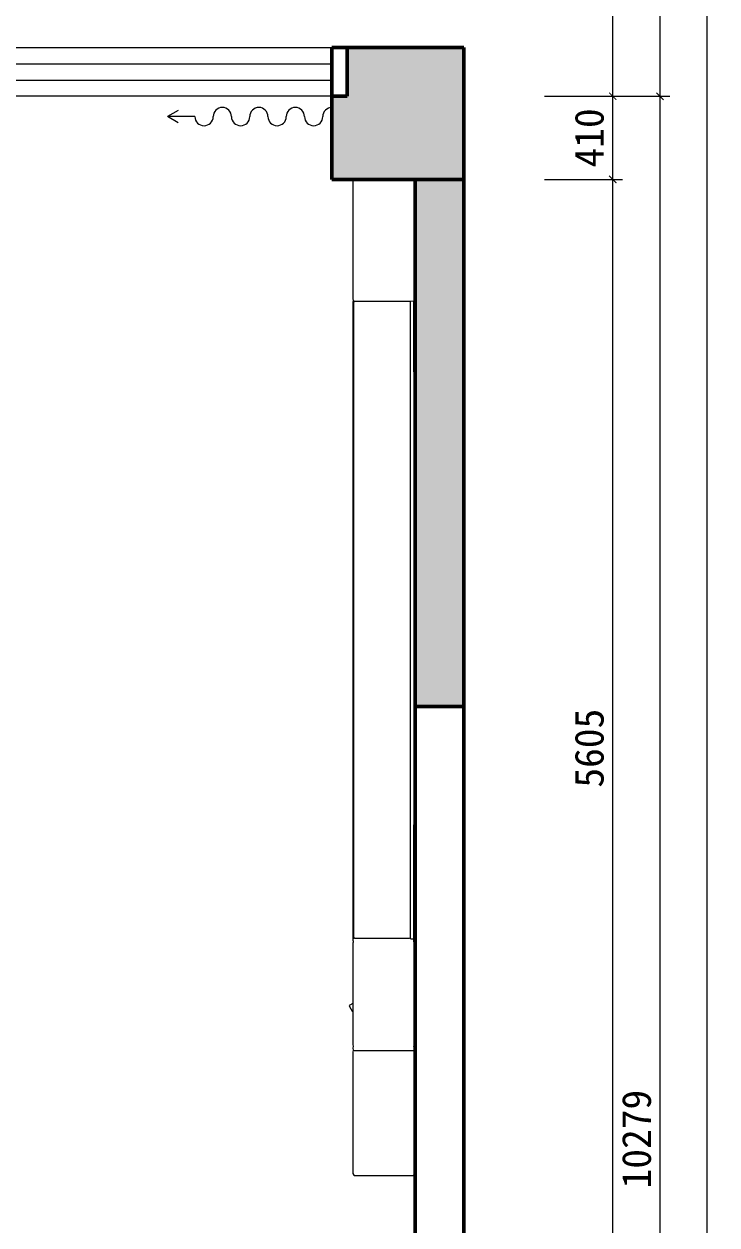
# Model space of a CAD drawing. Header units: millimetres. Extents: x 0 to 37800, y -37845 to -6163.
# Drawn here: x 25541 to 28956, y -22735 to -16816 of the extents above; entities that cross this region are included whole.
import ezdxf

# ---------------------------------------------------------------- set-up
doc = ezdxf.new("R2010")
doc.units = ezdxf.units.MM
doc.linetypes.add('ACAD_ISO07W100', pattern=[3, 0, -3])
doc.layers.get('0').update_dxf_attribs({"lineweight": 13})
for name, color, linetype, lineweight in [('BS-承重墙柱', 7, 'Continuous', 50), ('BS-非承重墙', 7, 'Continuous', 50), ('DS-固定家具', 4, 'Continuous', 13), ('DS-绿化陈设', 4, 'Continuous', 9), ('DS-门窗', 7, 'Continuous', 13)]:
    doc.layers.add(name, color=color, linetype=linetype, lineweight=lineweight)
doc.layers.add('SH-尺寸标注', color=32, linetype='Continuous')
doc.styles.get("Standard").update_dxf_attribs({"font": 'SimSun.ttf'})
doc.dimstyles.new('D_20_2.35', dxfattribs={"dimtxt": 142.857143, "dimasz": 35.714286, "dimexe": 47.619048, "dimexo": 0, "dimgap": 0, "dimtad": 1, "dimdec": 0, "dimzin": 1, "dimdsep": 46, "dimtxsty": 'Standard', "dimblk": 'ARCHTICK', "dimcen": 0.09, "dimdle": 47.619048, "dimclrd": 252, "dimclre": 252, "dimclrt": 134, "dimadec": 0, "dimazin": 0, "dimtfac": 1, "dimtdec": 4, "dimtix": 1, "dimtmove": 2, "dimatfit": 3, "dimfxl": 335.714273, "dimfxlon": 1, "dimtolj": 1, "dimtzin": 0, "dimlwd": 9, "dimlwe": 9, "dimarcsym": 0})

# ---------------------------------------------------------------- blocks, each defined once
blk = doc.blocks.new('LEGEND_bff2f2a4f34a74173b7896985ac0556b_95ed784f51e342e5b60ee527349551a4')
at = {"layer": 'DS-固定家具', "color": 141, "linetype": 'Continuous', "ltscale": 2, "flags": 128}
for points in [[(3758, 41), (3763, 40), (3766.076923, 40.615385), (3771, 42), (3776.076923, 41.384615), (3781, 40), (4283, 40), (4289, 42), (4299, 40), (4309, 42), (4310.9, 41.7), (4317, 40), (4916, 40), (4924.765437, 45.074576), (4926, 47), (4926, 336), (4922, 340), (4311, 340), (4310, 339), (4308, 339), (4307, 340), (4293, 340), (4292, 339), (4290, 339), (4289, 340), (3775, 340), (3774, 339), (2617.923077, 340.615385), (2614, 341), (2614, 343), (2613, 344), (2571, 344), (2569, 341), (2564, 340), (2374, 340), (2369, 341), (2369, 343), (2368, 344), (2351, 344), (2349, 341), (2344, 340), (2291, 340), (2286, 341), (2286, 342), (2284, 344), (2268, 344), (2266, 341), (2261, 340), (2069, 340), (2064, 341), (2064, 342), (2062, 344), (2021, 344), (2019, 341), (616, 339), (613, 340), (23, 340), (22, 339), (21, 338), (21, 44), (24, 41), (26.911765, 40.647059), (28, 40), (607, 40), (610.911765, 41.352941), (613, 42), (617, 46)], [(613, 42), (621.946154, 40.569231), (623, 40), (3756, 40), (3758, 41), (3755, 46), (3756, 48), (3756, 318), (3755, 320)], [(617, 46), (617, 321), (616, 339)], [(617, 321), (620.923077, 320.615385), (3755, 320), (3757, 321), (3760, 324), (3760, 338), (3759, 340)], [(2019, 341), (2021, 340), (2062, 340), (2064, 341)], [(2266, 341), (2268, 340), (2284, 340), (2286, 341)], [(2349, 341), (2351, 340), (2367, 340), (2369, 341)], [(2569, 341), (2571, 340), (2612, 340), (2614, 341)], [(4309, 42), (4310, 46), (4310, 337), (4309, 339)], [(617, 46), (622, 44), (3749, 44), (3755, 46)], [(4078, 40), (4086.769231, 24.846154), (4088, 22), (4093.9, 23.2), (4115.9, 36.2)]]:
    blk.add_lwpolyline(points, dxfattribs=at)
at = {"layer": 'DS-固定家具', "color": 141, "linetype": 'Continuous', "ltscale": 2}
blk.add_arc((4113.236871, 41.537027), 5.964571, 296.5187930967, 345.0667998933, dxfattribs=at)
blk = doc.blocks.new('LEGEND_0eb20b9d25b2ae1ef6f6d3e5f5e22726_c6c0b4d62943457e96a3f189b811c758')
at = {"layer": 'DS-绿化陈设', "color": 143, "linetype": 'Continuous', "ltscale": 2}
for p, q in [((758, 30), (810, 0)), ((6448, 30), (6396, 0)), ((758, -30), (810, 0)), ((6448, -30), (6396, 0))]:
    blk.add_line(p, q, dxfattribs=at)
at = {"layer": 'DS-绿化陈设', "color": 143, "linetype": 'Continuous', "ltscale": 2, "flags": 128}
for points in [[(675, 0), (810, 0)], [(6531, 0), (6396, 0)]]:
    blk.add_lwpolyline(points, dxfattribs=at)
at = {"layer": 'DS-绿化陈设', "color": 143, "linetype": 'Continuous', "ltscale": 2}
for centre, start, end in [((0, 0), 0, 90), ((90, 0), 180, 0), ((180, 0), 0, 180), ((270, 0), 180, 0), ((360, 0), 0, 180), ((450, 0), 180, 0), ((540, 0), 0, 180), ((630, 0), 180, 0), ((6576, 0), 180, 0), ((6666, 0), 0, 180), ((6756, 0), 180, 0), ((6846, 0), 0, 180), ((6936, 0), 180, 0), ((7026, 0), 0, 180), ((7116, 0), 180, 0), ((7206, 0), 90.03121, 180)]:
    blk.add_arc(centre, 45, start, end, dxfattribs=at)
blk = doc.blocks.new('WINDOW_1890cb2d1e9f4451d1dd145e472aee87_c8ec3373efdf4f899afd4d772d16995a')
at = {"layer": 'DS-门窗', "color": 60, "linetype": 'Continuous', "ltscale": 2}
for p, q in [((3366.6, 3334.8), (10335.2, 3334.8)), ((3366.6, 3094.8), (3366.6, 3334.8)), ((10335.2, 3334.8), (10335.2, 3094.8)), ((3366.6, 3254.8), (10335.2, 3254.8)), ((3366.6, 3174.8), (10335.2, 3174.8)), ((10335.2, 3094.8), (3366.6, 3094.8))]:
    blk.add_line(p, q, dxfattribs=at)
blk = doc.blocks.new('ARCHITECTURE_6293a8480bba792b0b319700ef73b236_4132cfbf34de4d92a78314ae53e42cba')
at = {"color": 7, "linetype": 'ACAD_ISO07W100', "ltscale": 24}
blk.add_wipeout([(10335.2, 3094.8), (10259.6, 3094.8), (10259.6, 2684.9), (10909.5, 2684.9), (10909.5, 3334.8), (10335.2, 3334.8), (10335.2, 3334.8)], dxfattribs=at).dxf.layer = 'BS-承重墙柱'
at = {"layer": 'BS-承重墙柱', "color": 7, "linetype": 'Continuous', "ltscale": 2}
for p, q in [((10909.6, 2684.8), (10909.6, 3334.8)), ((10259.6, 2684.8), (10909.6, 2684.8))]:
    blk.add_line(p, q, dxfattribs=at)
at = {"color": 7, "linetype": 'ACAD_ISO07W100', "ltscale": 24}
blk.add_wipeout([(10259.6, 3094.9), (10335.2, 3094.9), (10335.2, 3334.8), (10259.6, 3334.8), (10259.6, 3334.8)], dxfattribs=at).dxf.layer = 'BS-承重墙柱'
at = {"layer": 'BS-承重墙柱'}
blk.add_hatch(color=8, dxfattribs=at).paths.add_polyline_path([(10335.2, 3094.8), (10259.6, 3094.8), (10259.6, 2684.8), (10909.6, 2684.8), (10909.6, 3334.8), (10335.2, 3334.8)], flags=0)
at = {"layer": 'BS-承重墙柱', "color": 7, "linetype": 'Continuous', "ltscale": 2}
for p, q in [((10259.6, 3334.8), (10259.6, 3094.8)), ((10335.2, 3334.8), (10259.6, 3334.8)), ((10335.2, 3334.8), (10335.2, 3094.8)), ((10909.6, 3334.8), (10335.2, 3334.8)), ((10259.6, 3094.8), (10259.6, 2684.8)), ((10335.2, 3094.8), (10259.6, 3094.8))]:
    blk.add_line(p, q, dxfattribs=at)
blk = doc.blocks.new('_ArchTick')
at = {"color": 0, "linetype": 'ByBlock', "const_width": 0.15}
blk.add_lwpolyline([(-0.5, -0.5), (0.5, 0.5)], dxfattribs=at)
blk = doc.blocks.new('*D188')
at = {"layer": 'Defpoints', "color": 0}
for p in [(28106.5, -17582.5), (28442.2, -17582.5), (28106.5, -23187.9)]:
    blk.add_point(p, dxfattribs=at)
at = {"layer": 'SH-尺寸标注', "color": 252, "linetype": 'Continuous', "lineweight": 9}
for p, q in [((28442.2, -23235.5), (28442.2, -17534.9)), ((28106.5, -17582.5), (28489.9, -17582.5)), ((28106.5, -23187.9), (28489.9, -23187.9))]:
    blk.add_line(p, q, dxfattribs=at)
at = {"layer": 'SH-尺寸标注', "color": 252, "lineweight": 9, "xscale": 35.71428581050463, "yscale": 35.71428581050463, "zscale": 35.71428581050463}
for p, rotation in [((28442.2, -17582.5), 90), ((28442.2, -23187.9), 270)]:
    blk.add_blockref('_ArchTick', p, dxfattribs=dict(at, rotation=rotation))
at = {"layer": 'SH-尺寸标注', "color": 134, "insert": (28327, -20385.2), "char_height": 142.86, "attachment_point": 5, "rotation": 90}
blk.add_mtext('\\A1;5605', dxfattribs=at)
blk = doc.blocks.new('*D187')
at = {"layer": 'Defpoints', "color": 0}
for p in [(28106.5, -17172.5), (28442.2, -17172.5), (28106.5, -17582.5)]:
    blk.add_point(p, dxfattribs=at)
at = {"layer": 'SH-尺寸标注', "color": 252, "linetype": 'Continuous', "lineweight": 9}
for p, q in [((28442.2, -17630.1), (28442.2, -17124.9)), ((28106.5, -17172.5), (28489.9, -17172.5)), ((28106.5, -17582.5), (28489.9, -17582.5))]:
    blk.add_line(p, q, dxfattribs=at)
at = {"layer": 'SH-尺寸标注', "color": 252, "lineweight": 9, "xscale": 35.71428581050463, "yscale": 35.71428581050463, "zscale": 35.71428581050463}
for p, rotation in [((28442.2, -17172.5), 90), ((28442.2, -17582.5), 270)]:
    blk.add_blockref('_ArchTick', p, dxfattribs=dict(at, rotation=rotation))
at = {"layer": 'SH-尺寸标注', "color": 134, "insert": (28327, -17377.5), "char_height": 142.86, "attachment_point": 5, "rotation": 90}
blk.add_mtext('\\A1;410', dxfattribs=at)
blk = doc.blocks.new('*D186')
at = {"layer": 'Defpoints', "color": 0}
for p in [(28106.5, -15645.7), (28442.2, -15645.7), (28106.5, -17172.5)]:
    blk.add_point(p, dxfattribs=at)
at = {"layer": 'SH-尺寸标注', "color": 252, "linetype": 'Continuous', "lineweight": 9}
for p, q in [((28442.2, -17220.1), (28442.2, -15598)), ((28106.5, -15645.7), (28489.9, -15645.7)), ((28106.5, -17172.5), (28489.9, -17172.5))]:
    blk.add_line(p, q, dxfattribs=at)
at = {"layer": 'SH-尺寸标注', "color": 252, "lineweight": 9, "xscale": 35.71428581050463, "yscale": 35.71428581050463, "zscale": 35.71428581050463}
for p, rotation in [((28442.2, -15645.7), 90), ((28442.2, -17172.5), 270)]:
    blk.add_blockref('_ArchTick', p, dxfattribs=dict(at, rotation=rotation))
at = {"layer": 'SH-尺寸标注', "color": 134, "insert": (28327, -16409.1), "char_height": 142.86, "attachment_point": 5, "rotation": 90}
blk.add_mtext('\\A1;1527', dxfattribs=at)
blk = doc.blocks.new('*D147')
at = {"layer": 'Defpoints', "color": 0}
for p in [(28339.5, -17172.5), (28675.2, -17172.5), (28339.5, -27451.5)]:
    blk.add_point(p, dxfattribs=at)
at = {"layer": 'SH-尺寸标注', "color": 252, "linetype": 'Continuous', "lineweight": 9}
for p, q in [((28675.2, -27499.2), (28675.2, -17124.9)), ((28339.5, -17172.5), (28722.9, -17172.5)), ((28339.5, -27451.5), (28722.9, -27451.5))]:
    blk.add_line(p, q, dxfattribs=at)
at = {"layer": 'SH-尺寸标注', "color": 252, "lineweight": 9, "xscale": 35.71428581050463, "yscale": 35.71428581050463, "zscale": 35.71428581050463}
for p, rotation in [((28675.2, -17172.5), 90), ((28675.2, -27451.5), 270)]:
    blk.add_blockref('_ArchTick', p, dxfattribs=dict(at, rotation=rotation))
at = {"layer": 'SH-尺寸标注', "color": 134, "insert": (28560, -22312), "char_height": 142.86, "attachment_point": 5, "rotation": 90}
blk.add_mtext('\\A1;10279', dxfattribs=at)
blk = doc.blocks.new('*D146')
at = {"layer": 'Defpoints', "color": 0}
for p in [(28339.5, -14902), (28675.2, -14902), (28339.5, -17172.5)]:
    blk.add_point(p, dxfattribs=at)
at = {"layer": 'SH-尺寸标注', "color": 252, "linetype": 'Continuous', "lineweight": 9}
for p, q in [((28675.2, -17220.1), (28675.2, -14854.4)), ((28339.5, -14902), (28722.9, -14902)), ((28339.5, -17172.5), (28722.9, -17172.5))]:
    blk.add_line(p, q, dxfattribs=at)
at = {"layer": 'SH-尺寸标注', "color": 252, "lineweight": 9, "xscale": 35.71428581050463, "yscale": 35.71428581050463, "zscale": 35.71428581050463}
for p, rotation in [((28675.2, -14902), 90), ((28675.2, -17172.5), 270)]:
    blk.add_blockref('_ArchTick', p, dxfattribs=dict(at, rotation=rotation))
at = {"layer": 'SH-尺寸标注', "color": 134, "insert": (28560, -16037.3), "char_height": 142.86, "attachment_point": 5, "rotation": 90}
blk.add_mtext('\\A1;2271', dxfattribs=at)
blk = doc.blocks.new('*D134')
at = {"layer": 'Defpoints', "color": 0}
for p in [(28572.5, -14600.2), (28908.2, -14600.2), (28572.5, -34392)]:
    blk.add_point(p, dxfattribs=at)
at = {"layer": 'SH-尺寸标注', "color": 252, "linetype": 'Continuous', "lineweight": 9}
for p, q in [((28908.2, -34439.6), (28908.2, -14552.6)), ((28572.5, -14600.2), (28955.9, -14600.2)), ((28572.5, -34392), (28955.9, -34392))]:
    blk.add_line(p, q, dxfattribs=at)
at = {"layer": 'SH-尺寸标注', "color": 252, "lineweight": 9, "xscale": 35.71428581050463, "yscale": 35.71428581050463, "zscale": 35.71428581050463}
for p, rotation in [((28908.2, -14600.2), 90), ((28908.2, -34392), 270)]:
    blk.add_blockref('_ArchTick', p, dxfattribs=dict(at, rotation=rotation))
at = {"layer": 'SH-尺寸标注', "color": 134, "insert": (28793, -24496.1), "char_height": 142.86, "attachment_point": 5, "rotation": 90}
blk.add_mtext('\\A1;19792', dxfattribs=at)

msp = doc.modelspace()

# ---------------------------------------------------------------- hatches: boundary and pattern name
at = {"layer": 'BS-承重墙柱'}
msp.add_hatch(color=8, dxfattribs=at).paths.add_polyline_path([(27468, -17582.5), (27468, -20180.2), (27708, -20180.2), (27708, -17582.5)], flags=0)

# ---------------------------------------------------------------- linework, layer by layer
at = {"layer": 'BS-承重墙柱', "color": 7, "linetype": 'Continuous', "ltscale": 2}
for p, q in [((27468, -17582.5), (27468, -20180.2)), ((27708, -20180.2), (27708, -17582.5)), ((27468, -20180.2), (27708, -20180.2))]:
    msp.add_line(p, q, dxfattribs=at)
at = {"layer": 'BS-非承重墙', "color": 7, "linetype": 'Continuous', "ltscale": 2}
for p, q in [((27468, -20180.2), (27468, -23187.9)), ((27708, -23187.9), (27708, -20180.2))]:
    msp.add_line(p, q, dxfattribs=at)

# ---------------------------------------------------------------- block references
at = {"layer": 'DS-固定家具', "color": 7, "xscale": 1.000085592688879, "yscale": 1.007245678899138, "rotation": 269.9999958056566}
msp.add_blockref('LEGEND_bff2f2a4f34a74173b7896985ac0556b_95ed784f51e342e5b60ee527349551a4', (27120.9, -17564.7), dxfattribs=at)
at = {"layer": 'DS-绿化陈设', "color": 7}
msp.add_blockref('LEGEND_0eb20b9d25b2ae1ef6f6d3e5f5e22726_c6c0b4d62943457e96a3f189b811c758', (19852.1, -17272.5), dxfattribs=at)
at = {"layer": 'DS-门窗', "color": 7}
msp.add_blockref('WINDOW_1890cb2d1e9f4451d1dd145e472aee87_c8ec3373efdf4f899afd4d772d16995a', (16798.5, -20267.4), dxfattribs=at)

# ---------------------------------------------------------------- dimensions: what is measured, and where the dimension line sits
at = {"layer": 'SH-尺寸标注', "color": 252, "linetype": 'Continuous'}
for base, p1, p2, picture, middle, dimtype in [((28908.2, -14600.2), (28572.5, -34392), (28572.5, -14600.2), '*D134', (28793, -24496.1), 160), ((28675.2447, -14901.9987), (28339.5305, -17172.5065), (28339.5305, -14901.9987), '*D146', (28559.9692, -16037.2526), 160), ((28442.2, -15645.7), (28106.5, -17172.5), (28106.5, -15645.7), '*D186', (28327, -16409.1), 160), ((28442.2, -17172.5), (28106.5, -17582.5), (28106.5, -17172.5), '*D187', (28327, -17377.5), 160), ((28675.2, -17172.5), (28339.5, -27451.5), (28339.5, -17172.5), '*D147', (28560, -22312), 160), ((28442.2, -17582.5), (28106.5, -23187.9), (28106.5, -17582.5), '*D188', (28327, -20385.2), 161)]:
    dim = msp.add_linear_dim(base=base, p1=p1, p2=p2, angle=90, dimstyle='D_20_2.35', override={"dimscale": 1, "dimclrt": 134}, dxfattribs=at)
    dim.commit()
    dim.dimension.update_dxf_attribs({"geometry": picture, "text_midpoint": middle, "dimtype": dimtype})

# ---------------------------------------------------------------- next in the draw order: block references
at = {"layer": 'BS-承重墙柱', "color": 7}
msp.add_blockref('ARCHITECTURE_6293a8480bba792b0b319700ef73b236_4132cfbf34de4d92a78314ae53e42cba', (16798.5, -20267.4), dxfattribs=at)

doc.saveas('drawing.dxf')
